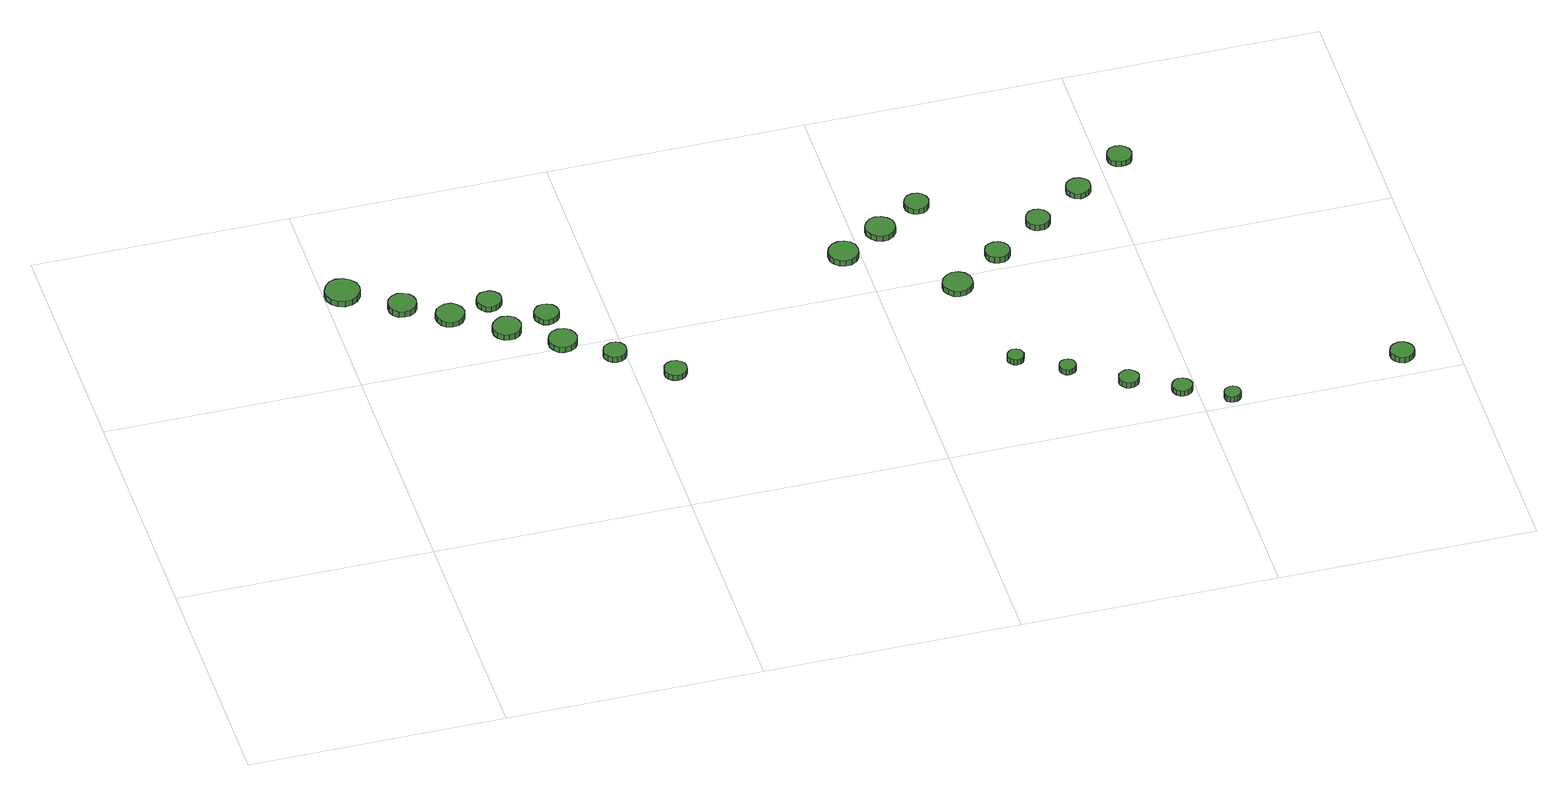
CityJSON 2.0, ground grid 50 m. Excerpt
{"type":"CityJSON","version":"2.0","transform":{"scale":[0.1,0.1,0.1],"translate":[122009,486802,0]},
"CityObjects":{
"tree1":{"type":"SolitaryVegetationObject","attributes":{"function":"something"},"geometry":[{"type":"MultiSurface","lod":"1","boundaries":[[[0,1,2,3,4,5,6,7,8,9,10,11,12,13,14]],[[15,16,17,18,19,20,21,22,23,24,25,26,27,28,29]],[[0,29,28,1]],[[1,28,27,2]],[[2,27,26,3]],[[3,26,25,4]],[[4,25,24,5]],[[5,24,23,6]],[[6,23,22,7]],[[7,22,21,8]],[[8,21,20,9]],[[9,20,19,10]],[[10,19,18,11]],[[11,18,17,12]],[[12,17,16,13]],[[13,16,15,14]],[[14,15,29,0]]]}]},
"tree2":{"type":"SolitaryVegetationObject","attributes":{"function":"something"},"geometry":[{"type":"MultiSurface","lod":"1","boundaries":[[[30,31,32,33,34,35,36,37,38,39,40,41,42,43,44]],[[45,46,47,48,49,50,51,52,53,54,55,56,57,58,59]],[[30,59,58,31]],[[31,58,57,32]],[[32,57,56,33]],[[33,56,55,34]],[[34,55,54,35]],[[35,54,53,36]],[[36,53,52,37]],[[37,52,51,38]],[[38,51,50,39]],[[39,50,49,40]],[[40,49,48,41]],[[41,48,47,42]],[[42,47,46,43]],[[43,46,45,44]],[[44,45,59,30]]]}]},
"tree3":{"type":"SolitaryVegetationObject","attributes":{"function":"something"},"geometry":[{"type":"MultiSurface","lod":"1","boundaries":[[[60,61,62,63,64,65,66,67,68,69,70,71,72,73,74]],[[75,76,77,78,79,80,81,82,83,84,85,86,87,88,89]],[[60,89,88,61]],[[61,88,87,62]],[[62,87,86,63]],[[63,86,85,64]],[[64,85,84,65]],[[65,84,83,66]],[[66,83,82,67]],[[67,82,81,68]],[[68,81,80,69]],[[69,80,79,70]],[[70,79,78,71]],[[71,78,77,72]],[[72,77,76,73]],[[73,76,75,74]],[[74,75,89,60]]]}]},
"tree4":{"type":"SolitaryVegetationObject","attributes":{"function":"something"},"geometry":[{"type":"MultiSurface","lod":"1","boundaries":[[[90,91,92,93,94,95,96,97,98,99,100,101,102,103,104]],[[105,106,107,108,109,110,111,112,113,114,115,116,117,118,119]],[[90,119,118,91]],[[91,118,117,92]],[[92,117,116,93]],[[93,116,115,94]],[[94,115,114,95]],[[95,114,113,96]],[[96,113,112,97]],[[97,112,111,98]],[[98,111,110,99]],[[99,110,109,100]],[[100,109,108,101]],[[101,108,107,102]],[[102,107,106,103]],[[103,106,105,104]],[[104,105,119,90]]]}]},
"tree5":{"type":"SolitaryVegetationObject","attributes":{"function":"something"},"geometry":[{"type":"MultiSurface","lod":"1","boundaries":[[[120,121,122,123,124,125,126,127,128,129,130,131,132,133,134]],[[135,136,137,138,139,140,141,142,143,144,145,146,147,148,149]],[[120,149,148,121]],[[121,148,147,122]],[[122,147,146,123]],[[123,146,145,124]],[[124,145,144,125]],[[125,144,143,126]],[[126,143,142,127]],[[127,142,141,128]],[[128,141,140,129]],[[129,140,139,130]],[[130,139,138,131]],[[131,138,137,132]],[[132,137,136,133]],[[133,136,135,134]],[[134,135,149,120]]]}]},
"tree6":{"type":"SolitaryVegetationObject","attributes":{"function":"something"},"geometry":[{"type":"MultiSurface","lod":"1","boundaries":[[[150,151,152,153,154,155,156,157,158,159,160,161,162,163,164]],[[165,166,167,168,169,170,171,172,173,174,175,176,177,178,179]],[[150,179,178,151]],[[151,178,177,152]],[[152,177,176,153]],[[153,176,175,154]],[[154,175,174,155]],[[155,174,173,156]],[[156,173,172,157]],[[157,172,171,158]],[[158,171,170,159]],[[159,170,169,160]],[[160,169,168,161]],[[161,168,167,162]],[[162,167,166,163]],[[163,166,165,164]],[[164,165,179,150]]]}]},
"tree7":{"type":"SolitaryVegetationObject","attributes":{"function":"something"},"geometry":[{"type":"MultiSurface","lod":"1","boundaries":[[[180,181,182,183,184,185,186,187,188,189,190,191,192,193,194]],[[195,196,197,198,199,200,201,202,203,204,205,206,207,208,209]],[[180,209,208,181]],[[181,208,207,182]],[[182,207,206,183]],[[183,206,205,184]],[[184,205,204,185]],[[185,204,203,186]],[[186,203,202,187]],[[187,202,201,188]],[[188,201,200,189]],[[189,200,199,190]],[[190,199,198,191]],[[191,198,197,192]],[[192,197,196,193]],[[193,196,195,194]],[[194,195,209,180]]]}]},
"tree8":{"type":"SolitaryVegetationObject","attributes":{"function":"something"},"geometry":[{"type":"MultiSurface","lod":"1","boundaries":[[[210,211,212,213,214,215,216,217,218,219,220,221,222,223,224]],[[225,226,227,228,229,230,231,232,233,234,235,236,237,238,239]],[[210,239,238,211]],[[211,238,237,212]],[[212,237,236,213]],[[213,236,235,214]],[[214,235,234,215]],[[215,234,233,216]],[[216,233,232,217]],[[217,232,231,218]],[[218,231,230,219]],[[219,230,229,220]],[[220,229,228,221]],[[221,228,227,222]],[[222,227,226,223]],[[223,226,225,224]],[[224,225,239,210]]]}]},
"tree9":{"type":"SolitaryVegetationObject","attributes":{"function":"something"},"geometry":[{"type":"MultiSurface","lod":"1","boundaries":[[[240,241,242,243,244,245,246,247,248,249,250,251,252,253,254]],[[255,256,257,258,259,260,261,262,263,264,265,266,267,268,269]],[[240,269,268,241]],[[241,268,267,242]],[[242,267,266,243]],[[243,266,265,244]],[[244,265,264,245]],[[245,264,263,246]],[[246,263,262,247]],[[247,262,261,248]],[[248,261,260,249]],[[249,260,259,250]],[[250,259,258,251]],[[251,258,257,252]],[[252,257,256,253]],[[253,256,255,254]],[[254,255,269,240]]]}]},
"tree10":{"type":"SolitaryVegetationObject","attributes":{"function":"something"},"geometry":[{"type":"MultiSurface","lod":"1","boundaries":[[[270,271,272,273,274,275,276,277,278,279,280,281,282,283,284]],[[285,286,287,288,289,290,291,292,293,294,295,296,297,298,299]],[[270,299,298,271]],[[271,298,297,272]],[[272,297,296,273]],[[273,296,295,274]],[[274,295,294,275]],[[275,294,293,276]],[[276,293,292,277]],[[277,292,291,278]],[[278,291,290,279]],[[279,290,289,280]],[[280,289,288,281]],[[281,288,287,282]],[[282,287,286,283]],[[283,286,285,284]],[[284,285,299,270]]]}]},
"tree11":{"type":"SolitaryVegetationObject","attributes":{"function":"something"},"geometry":[{"type":"MultiSurface","lod":"1","boundaries":[[[300,301,302,303,304,305,306,307,308,309,310,311,312,313,314]],[[315,316,317,318,319,320,321,322,323,324,325,326,327,328,329]],[[300,329,328,301]],[[301,328,327,302]],[[302,327,326,303]],[[303,326,325,304]],[[304,325,324,305]],[[305,324,323,306]],[[306,323,322,307]],[[307,322,321,308]],[[308,321,320,309]],[[309,320,319,310]],[[310,319,318,311]],[[311,318,317,312]],[[312,317,316,313]],[[313,316,315,314]],[[314,315,329,300]]]}]},
"tree12":{"type":"SolitaryVegetationObject","attributes":{"function":"something"},"geometry":[{"type":"MultiSurface","lod":"1","boundaries":[[[330,331,332,333,334,335,336,337,338,339,340,341,342,343,344]],[[345,346,347,348,349,350,351,352,353,354,355,356,357,358,359]],[[330,359,358,331]],[[331,358,357,332]],[[332,357,356,333]],[[333,356,355,334]],[[334,355,354,335]],[[335,354,353,336]],[[336,353,352,337]],[[337,352,351,338]],[[338,351,350,339]],[[339,350,349,340]],[[340,349,348,341]],[[341,348,347,342]],[[342,347,346,343]],[[343,346,345,344]],[[344,345,359,330]]]}]},
"tree13":{"type":"SolitaryVegetationObject","attributes":{"function":"something"},"geometry":[{"type":"MultiSurface","lod":"1","boundaries":[[[360,361,362,363,364,365,366,367,368,369,370,371,372,373,374]],[[375,376,377,378,379,380,381,382,383,384,385,386,387,388,389]],[[360,389,388,361]],[[361,388,387,362]],[[362,387,386,363]],[[363,386,385,364]],[[364,385,384,365]],[[365,384,383,366]],[[366,383,382,367]],[[367,382,381,368]],[[368,381,380,369]],[[369,380,379,370]],[[370,379,378,371]],[[371,378,377,372]],[[372,377,376,373]],[[373,376,375,374]],[[374,375,389,360]]]}]},
"tree14":{"type":"SolitaryVegetationObject","attributes":{"function":"something"},"geometry":[{"type":"MultiSurface","lod":"1","boundaries":[[[390,391,392,393,394,395,396,397,398,399,400,401,402,403,404]],[[405,406,407,408,409,410,411,412,413,414,415,416,417,418,419]],[[390,419,418,391]],[[391,418,417,392]],[[392,417,416,393]],[[393,416,415,394]],[[394,415,414,395]],[[395,414,413,396]],[[396,413,412,397]],[[397,412,411,398]],[[398,411,410,399]],[[399,410,409,400]],[[400,409,408,401]],[[401,408,407,402]],[[402,407,406,403]],[[403,406,405,404]],[[404,405,419,390]]]}]},
"tree15":{"type":"SolitaryVegetationObject","attributes":{"function":"something"},"geometry":[{"type":"MultiSurface","lod":"1","boundaries":[[[420,421,422,423,424,425,426,427,428,429,430,431,432,433,434]],[[435,436,437,438,439,440,441,442,443,444,445,446,447,448,449]],[[420,449,448,421]],[[421,448,447,422]],[[422,447,446,423]],[[423,446,445,424]],[[424,445,444,425]],[[425,444,443,426]],[[426,443,442,427]],[[427,442,441,428]],[[428,441,440,429]],[[429,440,439,430]],[[430,439,438,431]],[[431,438,437,432]],[[432,437,436,433]],[[433,436,435,434]],[[434,435,449,420]]]}]},
"tree16":{"type":"SolitaryVegetationObject","attributes":{"function":"something"},"geometry":[{"type":"MultiSurface","lod":"1","boundaries":[[[450,451,452,453,454,455,456,457,458,459,460,461,462,463,464]],[[465,466,467,468,469,470,471,472,473,474,475,476,477,478,479]],[[450,479,478,451]],[[451,478,477,452]],[[452,477,476,453]],[[453,476,475,454]],[[454,475,474,455]],[[455,474,473,456]],[[456,473,472,457]],[[457,472,471,458]],[[458,471,470,459]],[[459,470,469,460]],[[460,469,468,461]],[[461,468,467,462]],[[462,467,466,463]],[[463,466,465,464]],[[464,465,479,450]]]}]},
"tree17":{"type":"SolitaryVegetationObject","attributes":{"function":"something"},"geometry":[{"type":"MultiSurface","lod":"1","boundaries":[[[480,481,482,483,484,485,486,487,488,489,490,491,492,493,494]],[[495,496,497,498,499,500,501,502,503,504,505,506,507,508,509]],[[480,509,508,481]],[[481,508,507,482]],[[482,507,506,483]],[[483,506,505,484]],[[484,505,504,485]],[[485,504,503,486]],[[486,503,502,487]],[[487,502,501,488]],[[488,501,500,489]],[[489,500,499,490]],[[490,499,498,491]],[[491,498,497,492]],[[492,497,496,493]],[[493,496,495,494]],[[494,495,509,480]]]}]},
"tree18":{"type":"SolitaryVegetationObject","attributes":{"function":"something"},"geometry":[{"type":"MultiSurface","lod":"1","boundaries":[[[510,511,512,513,514,515,516,517,518,519,520,521,522,523,524]],[[525,526,527,528,529,530,531,532,533,534,535,536,537,538,539]],[[510,539,538,511]],[[511,538,537,512]],[[512,537,536,513]],[[513,536,535,514]],[[514,535,534,515]],[[515,534,533,516]],[[516,533,532,517]],[[517,532,531,518]],[[518,531,530,519]],[[519,530,529,520]],[[520,529,528,521]],[[521,528,527,522]],[[522,527,526,523]],[[523,526,525,524]],[[524,525,539,510]]]}]},
"tree19":{"type":"SolitaryVegetationObject","attributes":{"function":"something"},"geometry":[{"type":"MultiSurface","lod":"1","boundaries":[[[540,541,542,543,544,545,546,547,548,549,550,551,552,553,554]],[[555,556,557,558,559,560,561,562,563,564,565,566,567,568,569]],[[540,569,568,541]],[[541,568,567,542]],[[542,567,566,543]],[[543,566,565,544]],[[544,565,564,545]],[[545,564,563,546]],[[546,563,562,547]],[[547,562,561,548]],[[548,561,560,549]],[[549,560,559,550]],[[550,559,558,551]],[[551,558,557,552]],[[552,557,556,553]],[[553,556,555,554]],[[554,555,569,540]]]}]},
"tree20":{"type":"SolitaryVegetationObject","attributes":{"function":"something"},"geometry":[{"type":"MultiSurface","lod":"1","boundaries":[[[570,571,572,573,574,575,576,577,578,579,580,581,582,583,584]],[[585,586,587,588,589,590,591,592,593,594,595,596,597,598,599]],[[570,599,598,571]],[[571,598,597,572]],[[572,597,596,573]],[[573,596,595,574]],[[574,595,594,575]],[[575,594,593,576]],[[576,593,592,577]],[[577,592,591,578]],[[578,591,590,579]],[[579,590,589,580]],[[580,589,588,581]],[[581,588,587,582]],[[582,587,586,583]],[[583,586,585,584]],[[584,585,599,570]]]}]},
"tree21":{"type":"SolitaryVegetationObject","attributes":{"function":"something"},"geometry":[{"type":"MultiSurface","lod":"1","boundaries":[[[600,601,602,603,604,605,606,607,608,609,610,611,612,613,614]],[[615,616,617,618,619,620,621,622,623,624,625,626,627,628,629]],[[600,629,628,601]],[[601,628,627,602]],[[602,627,626,603]],[[603,626,625,604]],[[604,625,624,605]],[[605,624,623,606]],[[606,623,622,607]],[[607,622,621,608]],[[608,621,620,609]],[[609,620,619,610]],[[610,619,618,611]],[[611,618,617,612]],[[612,617,616,613]],[[613,616,615,614]],[[614,615,629,600]]]}]},
"tree22":{"type":"SolitaryVegetationObject","attributes":{"function":"something"},"geometry":[{"type":"MultiSurface","lod":"1","boundaries":[[[630,631,632,633,634,635,636,637,638,639,640,641,642,643,644]],[[645,646,647,648,649,650,651,652,653,654,655,656,657,658,659]],[[630,659,658,631]],[[631,658,657,632]],[[632,657,656,633]],[[633,656,655,634]],[[634,655,654,635]],[[635,654,653,636]],[[636,653,652,637]],[[637,652,651,638]],[[638,651,650,639]],[[639,650,649,640]],[[640,649,648,641]],[[641,648,647,642]],[[642,647,646,643]],[[643,646,645,644]],[[644,645,659,630]]]}]},
"tree23":{"type":"SolitaryVegetationObject","attributes":{"function":"something"},"geometry":[{"type":"MultiSurface","lod":"1","boundaries":[[[660,661,662,663,664,665,666,667,668,669,670,671,672,673,674]],[[675,676,677,678,679,680,681,682,683,684,685,686,687,688,689]],[[660,689,688,661]],[[661,688,687,662]],[[662,687,686,663]],[[663,686,685,664]],[[664,685,684,665]],[[665,684,683,666]],[[666,683,682,667]],[[667,682,681,668]],[[668,681,680,669]],[[669,680,679,670]],[[670,679,678,671]],[[671,678,677,672]],[[672,677,676,673]],[[673,676,675,674]],[[674,675,689,660]]]}]}
},
"vertices":[
[70,759,22],[67,773,22],[58,784,22],[46,791,22],[32,793,22],[19,789,22],[9,779,22],[3,766,22],[3,752,22],[9,739,22],[19,730,22],[32,726,22],[46,727,22],[58,734,22],[67,746,22],[67,746,9],[58,734,9],[46,727,9],[32,726,9],[19,730,9],[9,739,9],[3,752,9],[3,766,9],[9,779,9],[19,789,9],[32,793,9],[46,791,9],[58,784,9],[67,773,9],[70,759,9],
[161,694,22],[159,705,22],[152,715,22],[142,720,22],[131,722,22],[120,718,22],[111,710,22],[107,700,22],[107,688,22],[111,678,22],[120,670,22],[131,667,22],[142,668,22],[152,674,22],[159,683,22],[159,683,9],[152,674,9],[142,668,9],[131,667,9],[120,670,9],[111,678,9],[107,688,9],[107,700,9],[111,710,9],[120,718,9],[131,722,9],[142,720,9],[152,715,9],[159,705,9],[161,694,9],
[240,641,22],[237,653,22],[231,662,22],[221,668,22],[209,669,22],[198,665,22],[190,658,22],[185,647,22],[185,636,22],[190,625,22],[198,617,22],[209,614,22],[221,615,22],[231,621,22],[237,630,22],[237,630,10],[231,621,10],[221,615,10],[209,614,10],[198,617,10],[190,625,10],[185,636,10],[185,647,10],[190,658,10],[198,665,10],[209,669,10],[221,668,10],[231,662,10],[237,653,10],[240,641,10],
[332,576,23],[329,587,23],[323,597,23],[313,602,23],[301,604,23],[291,600,23],[282,592,23],[277,582,23],[277,570,23],[282,560,23],[291,552,23],[301,549,23],[313,550,23],[323,556,23],[329,565,23],[329,565,10],[323,556,10],[313,550,10],[301,549,10],[291,552,10],[282,560,10],[277,570,10],[277,582,10],[282,592,10],[291,600,10],[301,604,10],[313,602,10],[323,597,10],[329,587,10],[332,576,10],
[317,661,22],[315,670,22],[309,678,22],[301,683,22],[291,684,22],[281,681,22],[274,675,22],[270,666,22],[270,656,22],[274,647,22],[281,640,22],[291,637,22],[301,638,22],[309,643,22],[315,651,22],[315,651,10],[309,643,10],[301,638,10],[291,637,10],[281,640,10],[274,647,10],[270,656,10],[270,666,10],[274,675,10],[281,681,10],[291,684,10],[301,683,10],[309,678,10],[315,670,10],[317,661,10],
[423,514,22],[420,526,22],[414,535,22],[404,541,22],[392,542,22],[381,538,22],[373,531,22],[368,520,22],[368,509,22],[373,498,22],[381,490,22],[392,487,22],[404,488,22],[414,494,22],[420,503,22],[420,503,10],[414,494,10],[404,488,10],[392,487,10],[381,490,10],[373,498,10],[368,509,10],[368,520,10],[373,531,10],[381,538,10],[392,542,10],[404,541,10],[414,535,10],[420,526,10],[423,514,10],
[410,596,22],[408,605,22],[402,613,22],[393,618,22],[384,619,22],[374,616,22],[367,610,22],[363,601,22],[363,591,22],[367,582,22],[374,575,22],[384,572,22],[393,573,22],[402,578,22],[408,586,22],[408,586,10],[402,578,10],[393,573,10],[384,572,10],[374,575,10],[367,582,10],[363,591,10],[363,601,10],[367,610,10],[374,616,10],[384,619,10],[393,618,10],[402,613,10],[408,605,10],[410,596,10],
[502,456,22],[500,465,22],[495,473,22],[487,477,22],[478,478,22],[469,475,22],[462,469,22],[458,461,22],[458,451,22],[462,443,22],[469,436,22],[478,434,22],[487,435,22],[495,439,22],[500,447,22],[500,447,9],[495,439,9],[487,435,9],[478,434,9],[469,436,9],[462,443,9],[458,451,9],[458,461,9],[462,469,9],[469,475,9],[478,478,9],[487,477,9],[495,473,9],[500,465,9],[502,456,9],
[596,373,23],[594,382,23],[589,389,23],[581,394,23],[572,395,23],[563,392,23],[556,386,23],[553,377,23],[553,368,23],[556,360,23],[563,354,23],[572,351,23],[581,352,23],[589,357,23],[594,364,23],[594,364,11],[589,357,11],[581,352,11],[572,351,11],[563,354,11],[556,360,11],[553,368,11],[553,377,11],[556,386,11],[563,392,11],[572,395,11],[581,394,11],[589,389,11],[594,382,11],[596,373,11],
[996,614,23],[994,626,23],[987,636,23],[976,642,23],[964,643,23],[953,639,23],[944,631,23],[939,620,23],[939,608,23],[944,597,23],[953,589,23],[964,585,23],[976,586,23],[987,592,23],[994,602,23],[994,602,10],[987,592,10],[976,586,10],[964,585,10],[953,589,10],[944,597,10],[939,608,10],[939,620,10],[944,631,10],[953,639,10],[964,643,10],[976,642,10],[987,636,10],[994,626,10],[996,614,10],
[1082,666,21],[1080,678,21],[1073,687,21],[1062,693,21],[1050,695,21],[1039,691,21],[1030,683,21],[1025,672,21],[1025,660,21],[1030,649,21],[1039,641,21],[1050,637,21],[1062,638,21],[1073,644,21],[1080,654,21],[1080,654,9],[1073,644,9],[1062,638,9],[1050,637,9],[1039,641,9],[1030,649,9],[1025,660,9],[1025,672,9],[1030,683,9],[1039,691,9],[1050,695,9],[1062,693,9],[1073,687,9],[1080,678,9],[1082,666,9],
[1211,233,28],[1209,240,28],[1206,245,28],[1200,248,28],[1193,249,28],[1187,247,28],[1182,242,28],[1179,236,28],[1179,230,28],[1182,224,28],[1187,219,28],[1193,217,28],[1200,218,28],[1206,221,28],[1209,227,28],[1209,227,16],[1206,221,16],[1200,218,16],[1193,217,16],[1187,219,16],[1182,224,16],[1179,230,16],[1179,236,16],[1182,242,16],[1187,247,16],[1193,249,16],[1200,248,16],[1206,245,16],[1209,240,16],[1211,233,16],
[1177,468,25],[1175,480,25],[1168,490,25],[1157,496,25],[1145,497,25],[1134,493,25],[1125,485,25],[1120,474,25],[1120,462,25],[1125,451,25],[1134,443,25],[1145,439,25],[1157,441,25],[1168,447,25],[1175,456,25],[1175,456,13],[1168,447,13],[1157,441,13],[1145,439,13],[1134,443,13],[1125,451,13],[1120,462,13],[1120,474,13],[1125,485,13],[1134,493,13],[1145,497,13],[1157,496,13],[1168,490,13],[1175,480,13],[1177,468,13],
[1297,180,27],[1296,187,27],[1292,192,27],[1286,195,27],[1279,196,27],[1273,194,27],[1268,190,27],[1266,184,27],[1266,177,27],[1268,171,27],[1273,166,27],[1279,164,27],[1286,165,27],[1292,168,27],[1296,174,27],[1296,174,15],[1292,168,15],[1286,165,15],[1279,164,15],[1273,166,15],[1268,171,15],[1266,177,15],[1266,184,15],[1268,190,15],[1273,194,15],[1279,196,15],[1286,195,15],[1292,192,15],[1296,187,15],[1297,180,15],
[1162,717,21],[1160,727,21],[1154,735,21],[1146,740,21],[1136,741,21],[1126,738,21],[1119,731,21],[1115,722,21],[1115,713,21],[1119,704,21],[1126,697,21],[1136,694,21],[1146,695,21],[1154,700,21],[1160,708,21],[1160,708,9],[1154,700,9],[1146,695,9],[1136,694,9],[1126,697,9],[1119,704,9],[1115,713,9],[1115,722,9],[1119,731,9],[1126,738,9],[1136,741,9],[1146,740,9],[1154,735,9],[1160,727,9],[1162,717,9],
[1269,539,24],[1267,548,24],[1261,556,24],[1253,561,24],[1243,562,24],[1233,559,24],[1226,553,24],[1222,544,24],[1222,534,24],[1226,525,24],[1233,518,24],[1243,515,24],[1253,516,24],[1261,521,24],[1267,529,24],[1267,529,11],[1261,521,11],[1253,516,11],[1243,515,11],[1233,518,11],[1226,525,11],[1222,534,11],[1222,544,11],[1226,553,11],[1233,559,11],[1243,562,11],[1253,561,11],[1261,556,11],[1267,548,11],[1269,539,11],
[1402,117,26],[1400,125,26],[1395,132,26],[1388,136,26],[1380,137,26],[1372,134,26],[1366,129,26],[1363,121,26],[1363,113,26],[1366,106,26],[1372,100,26],[1380,98,26],[1388,99,26],[1395,103,26],[1400,109,26],[1400,109,14],[1395,103,14],[1388,99,14],[1380,98,14],[1372,100,14],[1366,106,14],[1363,113,14],[1363,121,14],[1366,129,14],[1372,134,14],[1380,137,14],[1388,136,14],[1395,132,14],[1400,125,14],[1402,117,14],
[1492,69,25],[1490,77,25],[1485,83,25],[1478,87,25],[1470,88,25],[1463,86,25],[1457,80,25],[1453,73,25],[1453,65,25],[1457,57,25],[1463,52,25],[1470,49,25],[1478,50,25],[1485,54,25],[1490,61,25],[1490,61,13],[1485,54,13],[1478,50,13],[1470,49,13],[1463,52,13],[1457,57,13],[1453,65,13],[1453,73,13],[1457,80,13],[1463,86,13],[1470,88,13],[1478,87,13],[1485,83,13],[1490,77,13],[1492,69,13],
[1368,609,23],[1365,619,23],[1360,627,23],[1351,632,23],[1341,633,23],[1332,630,23],[1325,623,23],[1321,614,23],[1321,604,23],[1325,595,23],[1332,589,23],[1341,586,23],[1351,587,23],[1360,592,23],[1365,600,23],[1365,600,10],[1360,592,10],[1351,587,10],[1341,586,10],[1332,589,10],[1325,595,10],[1321,604,10],[1321,614,10],[1325,623,10],[1332,630,10],[1341,633,10],[1351,632,10],[1360,627,10],[1365,619,10],[1368,609,10],
[1573,24,25],[1572,30,25],[1568,36,25],[1562,39,25],[1556,40,25],[1549,37,25],[1544,33,25],[1542,27,25],[1542,20,25],[1544,14,25],[1549,10,25],[1556,8,25],[1562,9,25],[1568,12,25],[1572,17,25],[1572,17,12],[1568,12,12],[1562,9,12],[1556,8,12],[1549,10,12],[1544,14,12],[1542,20,12],[1542,27,12],[1544,33,12],[1549,37,12],[1556,40,12],[1562,39,12],[1568,36,12],[1572,30,12],[1573,24,12],
[1465,678,22],[1463,687,22],[1457,695,22],[1448,700,22],[1439,701,22],[1429,698,22],[1422,692,22],[1418,683,22],[1418,673,22],[1422,664,22],[1429,657,22],[1439,654,22],[1448,655,22],[1457,660,22],[1463,668,22],[1463,668,10],[1457,660,10],[1448,655,10],[1439,654,10],[1429,657,10],[1422,664,10],[1418,673,10],[1418,683,10],[1422,692,10],[1429,698,10],[1439,701,10],[1448,700,10],[1457,695,10],[1463,687,10],[1465,678,10],
[1564,747,21],[1562,757,21],[1556,765,21],[1548,770,21],[1538,771,21],[1528,768,21],[1521,761,21],[1517,752,21],[1517,742,21],[1521,733,21],[1528,727,21],[1538,724,21],[1548,725,21],[1556,729,21],[1562,737,21],[1562,737,9],[1556,729,9],[1548,725,9],[1538,724,9],[1528,727,9],[1521,733,9],[1517,742,9],[1517,752,9],[1521,761,9],[1528,768,9],[1538,771,9],[1548,770,9],[1556,765,9],[1562,757,9],[1564,747,9],
[1919,57,23],[1917,66,23],[1911,74,23],[1903,79,23],[1894,80,23],[1884,77,23],[1877,71,23],[1873,62,23],[1873,52,23],[1877,44,23],[1884,37,23],[1894,34,23],[1903,35,23],[1911,40,23],[1917,48,23],[1917,48,10],[1911,40,10],[1903,35,10],[1894,34,10],[1884,37,10],[1877,44,10],[1873,52,10],[1873,62,10],[1877,71,10],[1884,77,10],[1894,80,10],[1903,79,10],[1911,74,10],[1917,66,10],[1919,57,10]
]}
